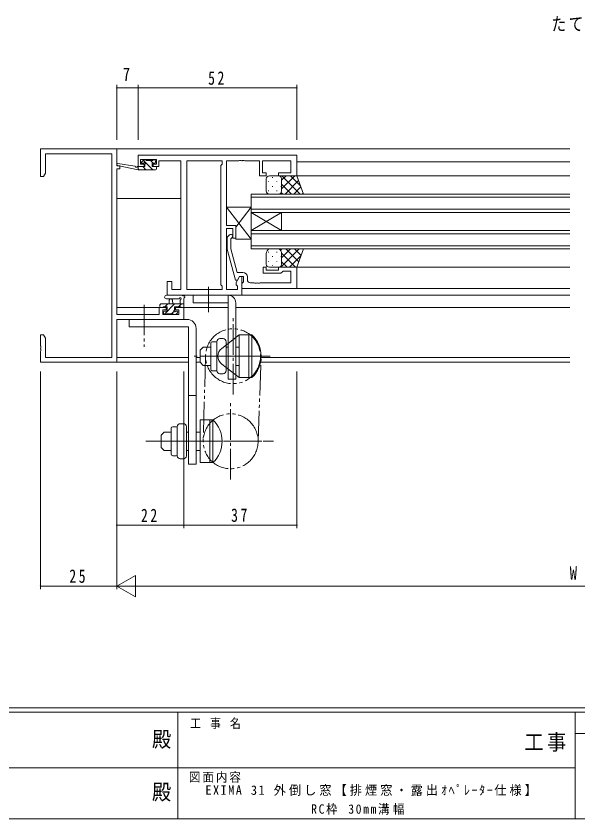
# Model space of a CAD drawing. Units: millimetres on the paper. Extents: x -397 to 397, y -282 to 282.
# Drawn here: x -61.9 to 122.2, y -282.1 to -18.7 of the extents above; entities that cross this region are included whole.
import ezdxf
from ezdxf.enums import TextEntityAlignment as Align

# ---------------------------------------------------------------- set-up
doc = ezdxf.new("R2010")
doc.units = ezdxf.units.MM
doc.linetypes.add('USER2', pattern=[13, 10, -1, 1, -1])
doc.linetypes.add('USER3', pattern=[15, 10, -1, 1, -1, 1, -1])
for name, color, linetype, lineweight in [('0-1_YKK_ZWAK', 7, 'Continuous', 18), ('0-3_YKK_11', 7, 'Continuous', 18), ('0-4_YKK_12', 2, 'Continuous', 18), ('0-5_YKK_13', 4, 'Continuous', 18), ('0-6_YKK_D', 6, 'Continuous', 18)]:
    doc.layers.add(name, color=color, linetype=linetype, lineweight=lineweight)
doc.layers.add('0-2_USER1', color=7, linetype='Continuous')
doc.styles.add('ＭＳ ゴシック', font='')
doc.styles.get('ＭＳ ゴシック').set_extended_font_data('MS Gothic')

msp = doc.modelspace()

# ---------------------------------------------------------------- linework, layer by layer
at = {"layer": '0-1_YKK_ZWAK'}
for p, q in [((376.092, -245.7), (-393.908, -245.7)), ((338.292, -247.1), (-393.908, -247.1)), ((-8.908, -247.1), (-8.908, -282.1)), ((121.292, -247.1), (121.292, -282.1)), ((189.476, -254.099), (121.292, -254.099)), ((-136.308, -265.299), (-7.508, -265.299)), ((-7.508, -265.299), (121.292, -265.299)), ((-393.908, -282.1), (338.292, -282.1))]:
    msp.add_line(p, q, dxfattribs=at)
at = {"layer": '0-3_YKK_11'}
for p, q in [((-53.908, -71.3), (-53.908, -62.3)), ((-53.908, -62.3), (-28.908, -62.3)), ((-28.908, -62.3), (-28.908, -67.8)), ((-52.278, -63.93), (-52.278, -70.209)), ((-30.538, -63.93), (-52.278, -63.93)), ((-30.538, -130.67), (-30.538, -63.93)), ((-21.908, -68.1), (-21.908, -64.3)), ((-21.908, -64.3), (30.092, -64.3)), ((-21.108, -65.8), (-21.108, -67.3)), ((-15.908, -65.8), (-21.108, -65.8)), ((-15.908, -67.3), (-15.908, -65.8)), ((30.092, -64.3), (30.092, -71.1)), ((-28.908, -67.8), (-27.908, -67.8)), ((-27.908, -67.8), (-27.908, -68.8)), ((-20.008, -68.1), (-21.908, -68.1)), ((-21.108, -67.3), (-20.008, -67.3)), ((-20.008, -67.3), (-20.008, -68.1)), ((-17.008, -67.3), (-15.908, -67.3)), ((-17.008, -68.1), (-17.008, -67.3)), ((-15.108, -68.1), (-17.008, -68.1)), ((-15.108, -66.23), (-15.108, -67.03)), ((-7.908, -66.23), (-15.108, -66.23)), ((-15.108, -67.03), (-15.108, -68.1)), ((-7.908, -108.37), (-7.908, -66.23)), ((-5.978, -66.23), (5.592, -66.23)), ((-5.978, -108.37), (-5.978, -66.23)), ((-5.978, -108.37), (-5.978, -66.23)), ((5.592, -67.3), (5.162, -67.73)), ((5.162, -67.73), (5.162, -106.87)), ((5.592, -66.23), (5.592, -67.3)), ((11.134, -66.23), (7.092, -66.23)), ((7.092, -66.23), (7.092, -87.4)), ((11.317, -66.11), (11.134, -66.23)), ((11.867, -66.11), (11.317, -66.11)), ((12.05, -66.23), (11.867, -66.11)), ((12.134, -66.23), (12.05, -66.23)), ((12.317, -66.11), (12.134, -66.23)), ((12.867, -66.11), (12.317, -66.11)), ((13.05, -66.23), (12.867, -66.11)), ((17.892, -66.23), (13.05, -66.23)), ((17.892, -71.1), (17.892, -66.23)), ((18.892, -66.23), (18.892, -70.1)), ((28.162, -66.23), (18.892, -66.23)), ((28.162, -70.1), (28.162, -66.23)), ((-52.278, -70.209), (-52.908, -71.3)), ((-27.908, -68.8), (-28.908, -68.8)), ((-28.908, -68.8), (-28.908, -116.57)), ((20.092, -71.1), (17.892, -71.1)), ((18.892, -70.1), (20.092, -70.1)), ((20.092, -70.1), (20.092, -71.1)), ((24.092, -70.1), (28.162, -70.1)), ((24.092, -71.1), (24.092, -70.1)), ((30.092, -71.1), (24.092, -71.1)), ((-52.908, -71.3), (-53.908, -71.3)), ((7.092, -87.4), (10.092, -87.4)), ((9.092, -88.4), (7.092, -88.4)), ((7.092, -88.4), (7.092, -108.37)), ((9.092, -91.6), (9.092, -88.4)), ((10.092, -87.4), (10.092, -91.6)), ((8.068, -90.476), (7.292, -91.252)), ((8.492, -91.749), (8.916, -91.325)), ((8.492, -95.039), (8.492, -91.749)), ((10.092, -91.6), (9.092, -91.6)), ((10.571, -102.8), (8.492, -95.039)), ((19.092, -101.1), (19.092, -103.1)), ((20.092, -101.1), (19.092, -101.1)), ((20.092, -102.1), (20.092, -101.1)), ((24.092, -102.1), (20.092, -102.1)), ((30.092, -101.1), (24.092, -101.1)), ((24.092, -101.1), (24.092, -102.1)), ((24.892, -103.1), (25.392, -102.6)), ((25.392, -102.6), (25.592, -102.4)), ((25.592, -102.4), (28.162, -102.4)), ((28.162, -102.4), (28.162, -106.17)), ((30.092, -108.1), (30.092, -101.1)), ((9.999, -105.3), (10.599, -105.3)), ((10.162, -106.057), (11.292, -104.1)), ((12.392, -102.8), (10.571, -102.8)), ((10.599, -105.3), (11.292, -104.1)), ((11.292, -104.1), (12.592, -104.1)), ((11.292, -104.1), (12.092, -104.1)), ((12.092, -104.1), (12.092, -110.3)), ((12.592, -104.1), (12.592, -105.9)), ((13.892, -105.17), (13.892, -104.3)), ((19.092, -103.1), (24.892, -103.1)), ((-12.408, -105.8), (-10.908, -105.8)), ((-12.408, -110.3), (-12.408, -105.8)), ((-10.908, -105.8), (-10.908, -108.37)), ((5.162, -106.87), (5.592, -107.3)), ((5.592, -107.3), (5.592, -108.37)), ((10.162, -106.87), (10.162, -106.057)), ((10.592, -107.3), (10.162, -106.87)), ((10.592, -108.37), (10.592, -107.3)), ((12.392, -106.1), (12.092, -106.4)), ((12.092, -106.4), (12.092, -108.1)), ((12.592, -105.9), (12.392, -106.1)), ((16.134, -106.17), (14.892, -106.17)), ((16.317, -106.29), (16.134, -106.17)), ((16.867, -106.29), (16.317, -106.29)), ((17.05, -106.17), (16.867, -106.29)), ((17.134, -106.17), (17.05, -106.17)), ((17.317, -106.29), (17.134, -106.17)), ((17.867, -106.29), (17.317, -106.29)), ((18.05, -106.17), (17.867, -106.29)), ((28.162, -106.17), (18.05, -106.17)), ((12.092, -110.3), (-12.408, -110.3)), ((-10.908, -108.37), (-7.908, -108.37)), ((5.592, -108.37), (-5.978, -108.37)), ((7.092, -108.37), (10.592, -108.37)), ((12.092, -108.1), (30.092, -108.1)), ((-15.008, -114.3), (-12.708, -114.3)), ((-15.008, -116.57), (-15.008, -114.3)), ((-13.808, -115.1), (-13.808, -116.57)), ((-12.708, -115.1), (-13.808, -115.1)), ((-12.708, -114.3), (-12.708, -115.1)), ((-9.708, -114.3), (-6.908, -114.3)), ((-9.708, -115.1), (-9.708, -114.3)), ((-8.538, -115.1), (-9.708, -115.1)), ((-8.538, -116.57), (-8.538, -115.1)), ((-6.908, -114.3), (-6.908, -118.2)), ((-28.908, -116.57), (-15.008, -116.57)), ((-6.908, -118.2), (-28.908, -118.2)), ((-28.908, -118.2), (-28.908, -132.3)), ((-13.808, -116.57), (-8.538, -116.57)), ((-53.908, -123.3), (-52.908, -123.3)), ((-53.908, -126.842), (-53.908, -123.3)), ((-52.908, -123.3), (-52.278, -124.391)), ((-52.278, -124.391), (-52.278, -130.67)), ((-53.788, -127.025), (-53.908, -126.842)), ((-53.908, -127.758), (-53.788, -127.575)), ((-53.908, -127.842), (-53.908, -127.758)), ((-53.788, -128.025), (-53.908, -127.842)), ((-53.908, -128.758), (-53.788, -128.575)), ((-53.908, -132.3), (-53.908, -128.758)), ((-53.788, -127.575), (-53.788, -127.025)), ((-53.788, -128.575), (-53.788, -128.025)), ((-52.278, -130.67), (-30.538, -130.67)), ((-28.908, -132.3), (-53.908, -132.3))]:
    msp.add_line(p, q, dxfattribs=at)
msp.add_lwpolyline([(7.292, -91.252), (7.292, -95.197), (9.999, -105.3)], dxfattribs=at)
for centre, radius, start, end in [((8.492, -90.9), 0.6, 314.99999, 135.00001), ((12.392, -104.3), 1.5, 0.00001, 89.99999), ((14.892, -105.17), 1, 180.00001, 269.99999)]:
    msp.add_arc(centre, radius, start, end, dxfattribs=at)
at = {"layer": '0-4_YKK_12'}
for p, q in [((-29.208, -62.3), (119.592, -62.3)), ((30.092, -66.5), (119.592, -66.5)), ((119.592, -71.1), (24.387, -71.1)), ((-28.908, -78.5), (-7.908, -78.5)), ((15.092, -77.1), (15.092, -83.1)), ((119.592, -77.1), (15.092, -77.1)), ((15.092, -78.1), (119.592, -78.1)), ((119.592, -82.1), (15.092, -82.1)), ((15.092, -83.1), (15.092, -89.1)), ((15.092, -89.1), (25.092, -83.1)), ((15.092, -83.1), (25.092, -89.1)), ((15.092, -83.1), (119.592, -83.1)), ((25.092, -83.1), (25.092, -89.1)), ((15.092, -89.1), (15.092, -95.1)), ((119.592, -89.1), (15.092, -89.1)), ((15.092, -90.1), (119.592, -90.1)), ((119.592, -94.1), (15.092, -94.1)), ((15.092, -95.1), (119.592, -95.1)), ((29.592, -101.1), (119.592, -101.1)), ((11.792, -110.3), (119.592, -110.3)), ((11.792, -110.3), (119.592, -110.3)), ((29.792, -108.1), (119.592, -108.1)), ((-28.908, -114.3), (-12.408, -114.3)), ((-10.008, -114.3), (7.592, -114.3)), ((10.092, -114.3), (119.592, -114.3)), ((-28.908, -130.67), (-5.408, -130.67)), ((-2.908, -130.67), (-1.608, -130.67)), ((18.385, -130.67), (119.592, -130.67)), ((-29.208, -132.3), (-5.408, -132.3)), ((-2.908, -132.3), (-1.608, -132.3)), ((18.183, -132.3), (119.592, -132.3))]:
    msp.add_line(p, q, dxfattribs=at)
at = {"layer": '0-5_YKK_13'}
for p, q in [((-21.906, -69.1), (-28.667, -67.694)), ((-23.02, -67.927), (-28.562, -67.103)), ((-21.906, -68.1), (-21.993, -68.086)), ((-21.906, -69.1), (-21.906, -68.1)), ((-19.708, -68.1), (-21.906, -68.1)), ((-20.22, -65.988), (-20.72, -66.488)), ((-20.508, -67), (-20.169, -67)), ((-19.371, -69.1), (-20.371, -68.1)), ((-17.126, -69.1), (-20.229, -65.997)), ((-19.408, -65.9), (-20.008, -65.9)), ((-19.708, -67.461), (-19.708, -68.1)), ((-17.208, -66.1), (-19.208, -66.1)), ((-16.981, -67), (-17.881, -66.1)), ((-17.308, -67), (-16.508, -67)), ((-17.308, -68.1), (-17.308, -67)), ((-16.208, -68.1), (-17.308, -68.1)), ((-16.508, -65.9), (-17.008, -65.9)), ((-16.208, -66.7), (-16.208, -66.2)), ((-15.908, -68.8), (-15.908, -68.4)), ((-21.616, -69.1), (-21.906, -68.81)), ((-16.208, -69.1), (-21.906, -69.1)), ((21.092, -71.1), (24.092, -71.1)), ((30.092, -71.1), (24.092, -71.1)), ((25.092, -75.421), (29.413, -71.1)), ((25.092, -72.593), (26.585, -71.1)), ((31.165, -77.1), (25.165, -71.1)), ((31.258, -74.364), (27.993, -71.1)), ((32.235, -77.1), (30.092, -71.1)), ((20.092, -76.1), (20.092, -72.1)), ((20.757, -72.935), (20.757, -73.135)), ((22.172, -71.52), (22.172, -71.72)), ((23.587, -72.935), (23.587, -73.135)), ((25.092, -72.1), (25.092, -75.7)), ((25.092, -72.1), (25.092, -76.1)), ((26.241, -77.1), (30.658, -72.684)), ((20.757, -75.965), (20.757, -76.165)), ((22.172, -74.55), (22.172, -74.75)), ((23.587, -75.965), (23.587, -76.165)), ((25.002, -74.55), (25.002, -74.75)), ((28.336, -77.1), (25.092, -73.855)), ((29.07, -77.1), (31.402, -74.768)), ((24.092, -77.1), (21.092, -77.1)), ((24.092, -77.1), (32.235, -77.1)), ((25.508, -77.1), (24.976, -76.568)), ((31.898, -77.1), (32.146, -76.852)), ((15.092, -91.9), (7.092, -81.4)), ((15.092, -81.4), (10.092, -87.963)), ((15.092, -91.9), (15.092, -81.4)), ((7.092, -87.4), (10.092, -87.4)), ((10.092, -87.4), (10.092, -91.9)), ((10.092, -91.9), (15.092, -91.9)), ((20.092, -96.6), (20.092, -100.1)), ((20.757, -96.235), (20.757, -96.035)), ((24.092, -95.1), (21.092, -95.1)), ((22.172, -97.65), (22.172, -97.45)), ((23.587, -96.235), (23.587, -96.035)), ((24.092, -95.1), (32.235, -95.1)), ((24.746, -95.566), (25.212, -95.1)), ((24.869, -101.1), (30.869, -95.1)), ((25.002, -97.65), (25.002, -97.45)), ((25.092, -98.049), (28.04, -95.1)), ((29.709, -101.1), (25.092, -96.483)), ((25.092, -100.1), (25.092, -96.6)), ((30.735, -99.298), (26.537, -95.1)), ((27.697, -101.1), (31.422, -97.375)), ((31.48, -97.214), (29.366, -95.1)), ((32.235, -95.1), (30.092, -101.1)), ((32.224, -95.13), (32.194, -95.1)), ((20.757, -99.265), (20.757, -99.065)), ((23.587, -99.265), (23.587, -99.065)), ((26.881, -101.1), (25.092, -99.311)), ((21.092, -101.1), (24.092, -101.1)), ((22.172, -100.68), (22.172, -100.48)), ((30.092, -101.1), (24.092, -101.1)), ((25.002, -100.515), (25.002, -100.48)), ((-12.636, -110.3), (-7.474, -110.3)), ((-3.908, -110.3), (-3.908, -112.8)), ((7.592, -110.3), (-3.908, -110.3)), ((7.592, -137.8), (7.592, -110.3)), ((-14.808, -113.46), (-14.448, -113.1)), ((-6.908, -113.1), (-14.508, -113.1)), ((-13.432, -116.573), (-9.958, -113.1)), ((-13.203, -114.1), (-12.203, -113.1)), ((-12.636, -111.5), (-8.675, -111.503)), ((-11.808, -113.1), (-11.706, -111.956)), ((-10.608, -113.1), (-10.71, -111.956)), ((-8.713, -114.1), (-7.713, -113.1)), ((-8.108, -111.92), (-8.108, -113.1)), ((-6.908, -114), (-6.908, -111.32)), ((-3.908, -112.8), (7.592, -112.8)), ((10.092, -112.8), (10.092, -137.8)), ((-14.808, -113.4), (-14.808, -114)), ((-14.508, -114.3), (-13.908, -114.3)), ((-13.708, -114.1), (-12.408, -114.1)), ((-13.608, -115.8), (-13.608, -116.3)), ((-12.408, -115.5), (-13.308, -115.5)), ((-12.408, -114.1), (-12.408, -115.5)), ((-11.013, -116.4), (-10.229, -115.616)), ((-10.008, -114.1), (-8.008, -114.1)), ((-10.008, -115.039), (-10.008, -114.1)), ((-9.208, -115.5), (-9.547, -115.5)), ((-7.808, -114.3), (-7.208, -114.3)), ((-24.908, -118.2), (-24.908, -120.7)), ((-24.908, -118.2), (-5.908, -118.2)), ((-13.308, -116.6), (-12.808, -116.6)), ((-12.608, -116.4), (-10.508, -116.4)), ((-10.308, -116.6), (-9.708, -116.6)), ((-9.496, -116.512), (-8.996, -116.012)), ((-24.908, -120.7), (-5.408, -120.7)), ((-5.408, -165.7), (-5.408, -120.7)), ((-2.908, -121.2), (-2.908, -165.7)), ((5.456, -127.727), (11.192, -123.3)), ((11.192, -123.3), (11.192, -137.3)), ((14.392, -137.3), (14.392, -123.3)), ((14.392, -123.3), (14.392, -137.3)), ((15.392, -123.3), (15.392, -137.3)), ((1.892, -126.05), (1.892, -134.55)), ((3.892, -125.55), (2.392, -125.55)), ((3.892, -125.526), (3.892, -126.913)), ((4.892, -124.526), (5.892, -124.526)), ((6.892, -125.526), (6.892, -135.074)), ((11.192, -127.597), (11.192, -124.847)), ((-0.608, -127.3), (-1.608, -128.3)), ((-1.608, -128.3), (-1.608, -132.3)), ((1.892, -127.3), (-0.608, -127.3)), ((3.892, -133.687), (3.892, -126.913)), ((7.592, -127.3), (6.892, -127.3)), ((11.192, -127.3), (10.092, -127.3)), ((4.139, -130.3), (12.743, -130.3)), ((3.892, -133.687), (3.892, -135.074)), ((5.456, -132.873), (11.192, -137.3)), ((11.192, -133.3), (10.092, -133.3)), ((3.892, -135.05), (2.392, -135.05)), ((4.892, -136.074), (5.892, -136.074)), ((10.092, -137.8), (7.592, -137.8)), ((-2.908, -143.2), (-5.408, -143.2)), ((-8.108, -152.426), (-7.108, -152.426)), ((-1.608, -151.2), (1.592, -151.2)), ((-1.608, -165.2), (-1.608, -151.2)), ((-1.608, -155.497), (-1.608, -152.747)), ((2.592, -151.2), (1.592, -151.2)), ((1.592, -165.2), (1.592, -151.2)), ((1.592, -151.2), (1.592, -165.2)), ((2.592, -151.2), (2.592, -165.2)), ((-13.408, -155.2), (-14.408, -156.2)), ((-11.108, -155.2), (-13.408, -155.2)), ((-11.108, -153.95), (-11.108, -162.45)), ((-9.108, -153.45), (-10.608, -153.45)), ((-9.108, -153.426), (-9.108, -154.813)), ((-9.108, -161.587), (-9.108, -154.813)), ((-6.108, -153.426), (-6.108, -162.974)), ((-5.408, -155.2), (-6.108, -155.2)), ((-1.608, -155.2), (-2.908, -155.2)), ((-14.408, -156.2), (-14.408, -160.2)), ((-13.408, -161.2), (-14.408, -160.2)), ((-10.264, -158.2), (2.252, -158.2)), ((-11.108, -161.2), (-13.408, -161.2)), ((-9.108, -162.95), (-10.608, -162.95)), ((-9.108, -161.587), (-9.108, -162.974)), ((-5.408, -161.2), (-6.108, -161.2)), ((-2.908, -163.653), (-2.908, -160.903)), ((-1.608, -161.2), (-2.908, -161.2)), ((-8.108, -163.974), (-7.108, -163.974)), ((-5.408, -165.7), (-2.908, -165.7))]:
    msp.add_line(p, q, dxfattribs=at)
at = {"layer": '0-5_YKK_13', "linetype": 'USER2'}
for p, q in [((1.092, -107.579), (1.092, -115.793)), ((-19.908, -113.443), (-19.908, -127.184)), ((9.192, -142.8), (9.192, -117.8)), ((21.392, -130.3), (-3.966, -130.3)), ((8.392, -170.7), (8.392, -145.7)), ((-19.408, -158.2), (22.392, -158.2)), ((-17.929, -158.2), (22.081, -158.2))]:
    msp.add_line(p, q, dxfattribs=at)
at = {"layer": '0-5_YKK_13', "linetype": 'USER3'}
for p, q in [((0.192, -130.3), (-0.608, -158.2)), ((17.392, -158.2), (18.392, -130.3))]:
    msp.add_line(p, q, dxfattribs=at)
at = {"layer": '0-5_YKK_13'}
for points in [[(15.092, -81.4), (7.092, -81.4), (7.092, -87.4)], [(15.392, -123.3), (14.392, -123.3), (11.192, -123.3)], [(1.892, -133.3), (-0.608, -133.3), (-1.608, -132.3)], [(15.392, -137.3), (14.392, -137.3), (11.192, -137.3)], [(2.592, -165.2), (1.592, -165.2), (-1.608, -165.2)]]:
    msp.add_lwpolyline(points, dxfattribs=at)
at = {"layer": '0-5_YKK_13', "linetype": 'USER3'}
for centre in [(9.192, -130.3), (8.392, -158.2)]:
    msp.add_circle(centre, 9, dxfattribs=at)
at = {"layer": '0-5_YKK_13'}
for centre, radius, start, end in [((-28.606, -67.4), 0.3, 81.55064, 258.25019), ((-23.064, -68.223), 0.3, 21.55064, 81.55064), ((-22.506, -68.003), 0.3, 201.55064, 320.80246), ((-22.041, -68.382), 0.3, 80.80246, 140.80246), ((-20.508, -66.7), 0.3, 135, 270), ((-20.008, -66.2), 0.3, 90, 135), ((-20.169, -66.7), 0.3, 270, 326.94427), ((-19.708, -67), 0.25, 303.05573, 146.94427), ((-19.408, -67.461), 0.3, 123.05573, 180), ((-19.408, -66.1), 0.2, 0, 90), ((-17.008, -66.1), 0.2, 90, 180), ((-16.508, -66.2), 0.3, 0, 90), ((-16.508, -66.7), 0.3, 270, 0), ((-16.208, -68.4), 0.3, 0, 90), ((-16.208, -68.8), 0.3, 270, 0), ((21.092, -72.1), 1, 89.9999, 179.9999), ((24.092, -72.1), 1, 359.9999, 89.9999), ((21.092, -76.1), 1, 179.9999, 269.9999), ((24.092, -76.1), 1, 269.9999, 359.9999), ((21.624, -96.538), 1.534, 110.30881, 182.3117), ((23.56, -96.538), 1.534, 357.68843, 69.69136), ((21.092, -100.1), 1, 180.0001, 270.0001), ((24.092, -100.1), 1, 270.0001, 0.0001), ((-12.636, -110.9), 0.6, 89.95977, 269.95977), ((-7.474, -110.6), 0.3, 40.52878, 90), ((-7.018, -110.21), 0.3, 220.52878, 280.52878), ((-6.908, -110.8), 0.3, 300, 100.52878), ((7.592, -112.8), 2.5, 0, 90), ((-14.508, -113.4), 0.3, 90, 180), ((-11.208, -112), 0.5, 5.09207, 174.90793), ((-8.675, -111.203), 0.3, 269.95977, 340.81024), ((-8.108, -111.4), 0.3, 300, 160.81024), ((-7.808, -111.92), 0.3, 120, 180), ((-6.608, -111.32), 0.3, 120, 180), ((-14.508, -114), 0.3, 180, 270), ((-13.908, -114.1), 0.2, 270, 0), ((-13.308, -115.8), 0.3, 90, 180), ((-10.008, -115.5), 0.25, 123.05573, 326.94427), ((-10.308, -115.039), 0.3, 303.05573, 0), ((-9.547, -115.8), 0.3, 90, 146.94427), ((-9.208, -115.8), 0.3, 315, 90), ((-7.808, -114.1), 0.2, 180, 270), ((-7.208, -114), 0.3, 270, 0), ((-13.308, -116.3), 0.3, 180, 270), ((-12.808, -116.4), 0.2, 270, 0), ((-10.308, -116.4), 0.2, 180, 270), ((-9.708, -116.3), 0.3, 270, 315), ((-5.908, -121.2), 3, 0, 90), ((8.725, -130.3), 9.667, 313.60284, 46.39716), ((2.392, -126.05), 0.5, 90, 180), ((4.892, -125.526), 1, 90, 180), ((5.892, -125.526), 1, 0, 90), ((7.442, -130.3), 3.25, 127.66316, 232.33684), ((2.392, -134.55), 0.5, 180, 270), ((4.892, -135.074), 1, 180, 270), ((5.892, -135.074), 1, 270, 0), ((-8.108, -153.426), 1, 90, 180), ((-7.108, -153.426), 1, 0, 90), ((-4.075, -158.2), 9.667, 313.60284, 46.39716), ((-10.608, -153.95), 0.5, 90, 180), ((-10.608, -162.45), 0.5, 180, 270), ((-8.108, -162.974), 1, 180, 270), ((-7.108, -162.974), 1, 270, 0)]:
    msp.add_arc(centre, radius, start, end, dxfattribs=at)
at = {"layer": '0-6_YKK_D'}
for p, q in [((-28.908, -59.3), (-28.908, -41.3)), ((-21.908, -59.3), (-21.908, -41.3)), ((-21.908, -59.3), (-21.908, -41.3)), ((30.092, -59.3), (30.092, -41.3)), ((-28.908, -42.3), (-21.908, -42.3)), ((-21.908, -42.3), (30.092, -42.3)), ((-53.908, -135.3), (-53.908, -206.7)), ((-28.908, -135.3), (-28.908, -186.7)), ((-28.908, -135.3), (-28.908, -206.7)), ((-28.908, -135.3), (-28.908, -206.7)), ((-6.908, -135.3), (-6.908, -186.7)), ((-6.908, -135.3), (-6.908, -186.7)), ((30.092, -135.3), (30.092, -186.7)), ((-28.908, -185.7), (-6.908, -185.7)), ((-6.908, -185.7), (30.092, -185.7)), ((-28.908, -205.7), (-22.846, -202.2)), ((-53.908, -205.7), (-28.908, -205.7)), ((-28.908, -205.7), (-16.784, -205.7)), ((264.092, -205.7), (-21.908, -205.7))]:
    msp.add_line(p, q, dxfattribs=at)
msp.add_lwpolyline([(-28.908, -205.7), (-22.846, -209.2), (-22.846, -202.2)], dxfattribs=at)
for centre, start, end in [((-28.908, -42.3), 0, 180), ((-28.908, -42.3), 180, 0), ((-21.908, -42.3), 0, 180), ((-21.908, -42.3), 0, 180), ((-21.908, -42.3), 180, 0), ((-21.908, -42.3), 180, 0), ((30.092, -42.3), 0, 180), ((30.092, -42.3), 180, 0), ((-28.908, -185.7), 0, 180), ((-28.908, -185.7), 180, 0), ((-6.908, -185.7), 0, 180), ((-6.908, -185.7), 0, 180), ((-6.908, -185.7), 180, 0), ((-6.908, -185.7), 180, 0), ((30.092, -185.7), 0, 180), ((30.092, -185.7), 180, 0), ((-53.908, -205.7), 0, 180), ((-53.908, -205.7), 180, 0)]:
    msp.add_arc(centre, 0.106, start, end, dxfattribs=at)

# ---------------------------------------------------------------- texts
at = {"layer": '0-1_YKK_ZWAK', "style": 'ＭＳ ゴシック', "width": 0.9}
for p in [(-17.39, -260.056), (-17.39, -277.378)]:
    msp.add_text('殿', height=5.132, dxfattribs=at).set_placement(p, align=Align.BOTTOM_LEFT)
at = {"layer": '0-1_YKK_ZWAK', "attachment_point": 7, "style": 'ＭＳ ゴシック'}
for s, insert, char_height in [('\\T1.22;\\W0.85;工\\~事\\~名', (-4.896, -252.633), 3.079), ('\\T1.17;\\W0.9;工事', (104.723, -260.056), 5.132), ('\\T1.17;\\W0.9;図面内容', (-5.291, -270.248), 3.079)]:
    msp.add_mtext(s, dxfattribs=dict(at, insert=insert, char_height=char_height))
at = {"layer": '0-2_USER1', "attachment_point": 7, "style": 'ＭＳ ゴシック'}
for s, insert, char_height in [('\\T1.17;\\W0.8;たて骨', (113.588, -23.962), 4.399), ('\\T1.25;\\W0.95;EXIMA\\~31\\~外倒し窓【排煙窓・露出ｵﾍﾟﾚｰﾀｰ仕様】', (0.129, -274.549), 3.079), ('\\T1.29;\\W0.9;RC枠\\~30mm溝幅', (34.809, -280.725), 3.079)]:
    msp.add_mtext(s, dxfattribs=dict(at, insert=insert, char_height=char_height))
at = {"layer": '0-6_YKK_D', "color": 7, "style": 'ＭＳ ゴシック', "width": 0.8}
for s, p in [('7', (-26.955, -41.3)), ('W', (119.557, -204.9))]:
    msp.add_text(s, height=4.399, dxfattribs=at).set_placement(p, align=Align.BOTTOM_LEFT)
at = {"layer": '0-6_YKK_D', "color": 7, "char_height": 4.399, "attachment_point": 7, "style": 'ＭＳ ゴシック'}
for s, insert in [('\\T1.37;\\W0.75;52', (1.01, -41.3)), ('\\T1.37;\\W0.75;22', (-21.003, -184.7)), ('\\T1.37;\\W0.75;37', (8.546, -184.7)), ('\\T1.37;\\W0.75;25', (-44.49, -204.7))]:
    msp.add_mtext(s, dxfattribs=dict(at, insert=insert))

doc.saveas('drawing.dxf')
